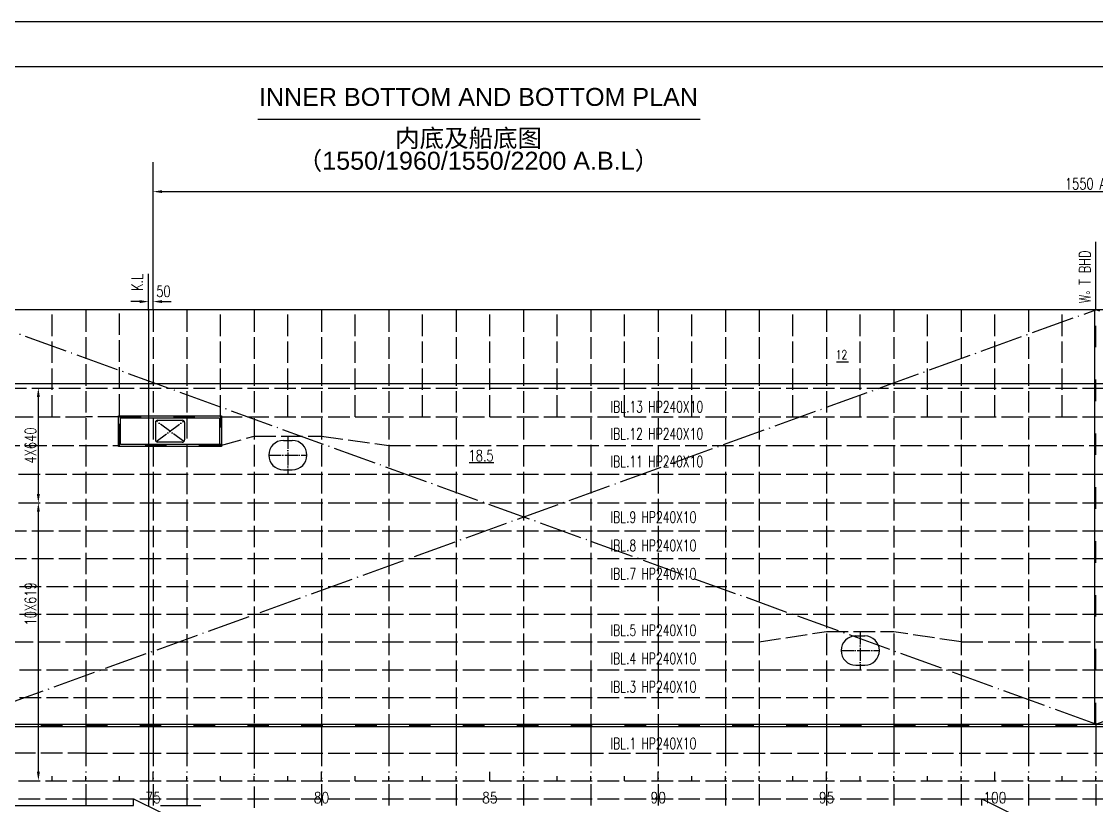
# Model space of a CAD drawing. Extents: x 373818 to 564480, y 322172 to 634257.
# Drawn here: x 476164 to 500109, y 424432 to 441899 of the extents above; entities that cross this region are included whole.
import ezdxf
from ezdxf.enums import TextEntityAlignment as Align

# ---------------------------------------------------------------- set-up
doc = ezdxf.new("R2010")
doc.units = 0
doc.header["$LTSCALE"] = 40
doc.header["$MEASUREMENT"] = 0
for name, pattern in [('ACAD_ISO02W100', [15, 12, -3]), ('ACAD_ISO03W100', [30, 12, -18]), ('ACAD_ISO04W100', [30.5, 24, -3, 0.5, -3]), ('ACAD_ISO05W100', [34, 24, -3, 0.5, -3, 0.5, -3])]:
    doc.linetypes.add(name, pattern=pattern)
doc.layers.get('0').update_dxf_attribs({"linetype": 'CONTINUOUS'})
doc.layers.get('DEFPOINTS').update_dxf_attribs({"linetype": 'CONTINUOUS'})
for name, color, linetype in [('01CONTINUOUS', 2, 'CONTINUOUS'), ('11TEXTE', 4, 'CONTINUOUS'), ('12TEXTC', 6, 'CONTINUOUS'), ('BT_ENG', 7, 'CONTINUOUS'), ('C-CEN', 4, 'ACAD_ISO04W100'), ('C-CON', 4, 'CONTINUOUS'), ('C-DAS', 4, 'ACAD_ISO02W100'), ('FRAME', 7, 'CONTINUOUS'), ('Y-CON', 2, 'CONTINUOUS'), ('Y-DAS', 2, 'ACAD_ISO02W100'), ('Y-H', 2, 'ACAD_ISO03W100'), ('Y-PH', 2, 'ACAD_ISO05W100')]:
    doc.layers.add(name, color=color, linetype=linetype)
doc.styles.add('ROMANS', font='romans.shx', dxfattribs={"width": 0.75, "height": 250, "bigfont": 'hzdx.shx'})
doc.styles.add('SWISS721LIGHTBT', font='swissl.ttf')
doc.dimstyles.new('DM-100', dxfattribs={"dimscale": 0, "dimtxt": 250, "dimasz": 200, "dimexe": 30, "dimexo": 30, "dimgap": 50, "dimtad": 1, "dimdec": 0, "dimzin": 0, "dimdsep": 46, "dimtxsty": 'ROMANS', "dimcen": 0, "dimclrd": 1, "dimclre": 1, "dimclrt": 1, "dimadec": 0, "dimazin": 0, "dimtfac": 1, "dimtdec": 0, "dimtmove": 0, "dimatfit": 3, "dimfxl": 0, "dimtolj": 1, "dimtzin": 0, "dimarcsym": 0})

# ---------------------------------------------------------------- blocks, each defined once
blk = doc.blocks.new('*D18')
at = {"color": 1, "linetype": 'ByBlock', "transparency": 16777216}
for p, q in [((479296, 442500), (520896, 442500)), ((521096, 442470), (521096, 442470))]:
    blk.add_line(p, q, dxfattribs=at)
for points in [[(479296, 442533), (479296, 442467), (479096, 442500)], [(520896, 442533), (520896, 442467), (521096, 442500)]]:
    blk.add_solid(points, dxfattribs=at)
at = {"layer": 'DEFPOINTS', "color": 0, "linetype": 'ByBlock', "transparency": 16777216}
for p in [(479096, 442500), (521096, 442500), (521096, 442500)]:
    blk.add_point(p, dxfattribs=at)
at = {"color": 1, "linetype": 'ByBlock', "transparency": 16777216, "insert": (500096, 442675), "char_height": 250, "attachment_point": 5, "style": 'ROMANS'}
blk.add_mtext('\\A1;1550 A.B.L', dxfattribs=at)
blk = doc.blocks.new('*D19')
at = {"color": 1, "linetype": 'ByBlock', "transparency": 16777216}
blk.add_line((476540, 429577), (476540, 435367), dxfattribs=at)
for points in [[(476507, 435367), (476573, 435367), (476540, 435567)], [(476507, 429577), (476573, 429577), (476540, 429377)]]:
    blk.add_solid(points, dxfattribs=at)
at = {"layer": 'DEFPOINTS', "color": 0, "linetype": 'ByBlock', "transparency": 16777216}
for p in [(476540, 435567), (476540, 435567), (476540, 429377)]:
    blk.add_point(p, dxfattribs=at)
at = {"color": 1, "linetype": 'ByBlock', "transparency": 16777216, "insert": (476365, 433315), "char_height": 250, "attachment_point": 5, "rotation": 90, "style": 'ROMANS'}
blk.add_mtext('\\A1;10X619', dxfattribs=at)
blk = doc.blocks.new('*D20')
at = {"color": 1, "linetype": 'ByBlock', "transparency": 16777216}
for p, q in [((476569, 438123), (476569, 438123)), ((476539, 435763), (476539, 437923)), ((476569, 435563), (476569, 435563))]:
    blk.add_line(p, q, dxfattribs=at)
for points in [[(476506, 437923), (476573, 437923), (476539, 438123)], [(476506, 435763), (476573, 435763), (476539, 435563)]]:
    blk.add_solid(points, dxfattribs=at)
at = {"layer": 'DEFPOINTS', "color": 0, "linetype": 'ByBlock', "transparency": 16777216}
for p in [(476539, 438123), (476539, 438123), (476539, 435563)]:
    blk.add_point(p, dxfattribs=at)
at = {"color": 1, "linetype": 'ByBlock', "transparency": 16777216, "insert": (476364, 436843), "char_height": 250, "attachment_point": 5, "rotation": 90, "style": 'ROMANS'}
blk.add_mtext('\\A1;4X640', dxfattribs=at)

msp = doc.modelspace()

# ---------------------------------------------------------------- linework, layer by layer
at = {"color": 2}
msp.add_line((417692.4, 440899.4), (562792.4, 440899.4), dxfattribs=at)
for p, q in [((479096.41, 435472.34), (479096.41, 438765.05)), ((500096.41, 435477.82), (500096.41, 436991.8)), ((478996.41, 435463.34), (478996.41, 436276.05)), ((478996.41, 435463.34), (478996.41, 424412.52)), ((500071.41, 426266.75), (500071.41, 435477.82)), ((494318.3, 434318.34), (494583.13, 434318.34)), ((478321.41, 432426.76), (478321.41, 433116.75)), ((478321.41, 433116.75), (480621.41, 433116.75)), ((478371.41, 432476.76), (478371.41, 433066.75)), ((478371.41, 433066.75), (480571.41, 433066.75)), ((480571.41, 433066.75), (480571.41, 432476.76)), ((480621.41, 433116.75), (480621.41, 432426.76)), ((480571.41, 432476.76), (478371.41, 432476.76)), ((480621.41, 432426.76), (478321.41, 432426.76)), ((448996.41, 426244.75), (477596.41, 426244.75)), ((477596.41, 426244.75), (521096.41, 426244.75)), ((448996.41, 426194.75), (477596.41, 426194.75)), ((477596.41, 426194.75), (521096.41, 426194.75)), ((476846.41, 424981.75), (476846.41, 425081.75)), ((477596.41, 424981.75), (477596.41, 425081.75)), ((478346.41, 424981.75), (478346.41, 425081.75)), ((479096.41, 424981.75), (479096.41, 425181.75)), ((479846.41, 424981.75), (479846.41, 425081.75)), ((480596.41, 424981.75), (480596.41, 425081.75)), ((481346.41, 424981.75), (481346.41, 425081.75)), ((482096.41, 424981.75), (482096.41, 425081.75)), ((482846.41, 424981.75), (482846.41, 425181.75)), ((483596.41, 424981.75), (483596.41, 425081.75)), ((484346.41, 424981.75), (484346.41, 425081.75)), ((485096.41, 424981.75), (485096.41, 425081.75)), ((485846.41, 424981.75), (485846.41, 425081.75)), ((486596.41, 424981.75), (486596.41, 425181.75)), ((487346.41, 424981.75), (487346.41, 425081.75)), ((488096.41, 424981.75), (488096.41, 425081.75)), ((488846.41, 424981.75), (488846.41, 425081.75)), ((489596.41, 424981.75), (489596.41, 425081.75)), ((490346.41, 424981.75), (490346.41, 425181.75)), ((491096.41, 424981.75), (491096.41, 425081.75)), ((491846.41, 424981.75), (491846.41, 425081.75)), ((492596.41, 424981.75), (492596.41, 425081.75)), ((493346.41, 424981.75), (493346.41, 425081.75)), ((494096.41, 424981.75), (494096.41, 425181.75)), ((494846.41, 424981.75), (494846.41, 425081.75)), ((495596.41, 424981.75), (495596.41, 425081.75)), ((496346.41, 424981.75), (496346.41, 425081.75)), ((497096.41, 424981.75), (497096.41, 425081.75)), ((497846.41, 424981.75), (497846.41, 425181.75)), ((498596.41, 424981.75), (498596.41, 425081.75)), ((499346.41, 424981.75), (499346.41, 425081.75)), ((500096.41, 424981.75), (500096.41, 425081.75))]:
    msp.add_line(p, q)
at = {"color": 1, "linetype": 'ByBlock'}
for p, q in [((478796.41, 435658.58), (478596.41, 435658.58)), ((478996.41, 435492.22), (478996.41, 435688.58)), ((479096.41, 435492.22), (479096.41, 435688.58)), ((479296.41, 435658.58), (479496.41, 435658.58))]:
    msp.add_line(p, q, dxfattribs=at)
at = {"color": 1}
for p, q in [((454084.28, 433832.06), (477596.41, 433831.96)), ((477596.41, 433831.97), (521196.41, 433831.79)), ((486137.47, 432075.8), (486687.48, 432075.8)), ((478657.93, 424580.88), (479257.55, 424282.62)), ((478657.93, 424431.75), (478657.93, 424580.88)), ((497551.8, 424431.75), (497551.8, 424580.88)), ((497551.8, 424580.88), (498151.42, 424282.62)), ((463464.08, 424431.75), (477596.41, 424431.75)), ((477596.41, 424431.75), (478657.93, 424431.75)), ((479257.55, 424431.75), (480157.93, 424431.75))]:
    msp.add_line(p, q, dxfattribs=at)
at = {"color": 1, "linetype": 'ByBlock'}
for points in [[(478796.41, 435691.91), (478796.41, 435625.24), (478996.41, 435658.58)], [(479296.41, 435691.91), (479296.41, 435625.24), (479096.41, 435658.58)]]:
    msp.add_solid(points, dxfattribs=at)
at = {"layer": '01CONTINUOUS'}
msp.add_line((491280.91, 439718.79), (481431.45, 439718.79), dxfattribs=at)
at = {"layer": 'BT_ENG'}
msp.add_line((415192.4, 441899.4), (563792.4, 441899.4), dxfattribs=at)
at = {"layer": 'C-CEN'}
for p, q in [((500096.41, 426241.75), (474596.41, 435481.69)), ((474596.41, 426241.75), (500096.41, 435477.82)), ((524096.41, 426241.75), (500096.41, 435477.82)), ((500096.41, 426241.75), (524096.41, 435147.72))]:
    msp.add_line(p, q, dxfattribs=at)
at = {"layer": 'C-CEN', "ltscale": 0.3}
for p, q in [((479161.2, 432541.36), (479781.64, 433002.1)), ((479781.64, 432541.34), (479161.2, 433002.1)), ((482096.41, 432663.77), (482096.41, 431811.77)), ((481662.41, 432237.77), (482530.41, 432237.77)), ((494846.41, 428309.75), (494846.41, 427457.75)), ((494412.41, 427883.75), (495280.41, 427883.75))]:
    msp.add_line(p, q, dxfattribs=at)
at = {"layer": 'C-CON'}
for p, q in [((479146.56, 432966.75), (479146.56, 432576.71)), ((479196.56, 433016.75), (479746.29, 433016.75)), ((479796.29, 432966.75), (479796.29, 432576.69)), ((479746.28, 432526.69), (479196.55, 432526.71)), ((481996.41, 432563.77), (482196.41, 432563.77)), ((481996.41, 431911.77), (482196.41, 431911.77)), ((494746.41, 428209.75), (494946.41, 428209.75)), ((494746.41, 427557.75), (494946.41, 427557.75))]:
    msp.add_line(p, q, dxfattribs=at)
for centre, radius, start, end in [((479196.56, 432966.75), 50, 90, 180), ((479746.29, 432966.75), 50, 0, 90), ((479196.56, 432576.71), 50, 180, 269.997779), ((479746.29, 432576.69), 50, 269.997779, 0), ((481996.41, 432237.77), 326, 90, 270), ((482196.41, 432237.77), 326, 270, 90), ((494746.41, 427883.75), 326, 90, 270), ((494946.41, 427883.75), 326, 270, 90)]:
    msp.add_arc(centre, radius, start, end, dxfattribs=at)
at = {"layer": 'C-DAS'}
for p, q in [((454346.41, 433091.76), (477596.41, 433091.73)), ((478346.41, 433091.75), (477596.41, 433091.08)), ((480596.41, 433091.77), (519596.41, 433091.75)), ((458846.41, 432451.75), (477596.41, 432451.73)), ((477596.41, 432451.75), (478321.41, 432451.76)), ((480596.41, 432451.76), (481346.41, 432663.77)), ((481346.41, 432663.77), (482846.41, 432663.77)), ((482846.41, 432663.77), (484346.41, 432451.75)), ((484346.41, 432451.78), (501596.41, 432451.76)), ((449096.65, 431811.76), (477596.41, 431811.75)), ((477596.41, 431811.77), (521096.41, 431811.76)), ((450596.41, 430552.75), (477596.41, 430552.75)), ((477596.41, 430552.75), (521096.41, 430552.75)), ((450596.41, 429933.75), (477596.41, 429933.75)), ((477596.41, 429933.75), (518846.41, 429933.75)), ((449121.41, 429314.75), (477596.41, 429314.75)), ((477596.41, 429314.75), (521096.41, 429314.75)), ((492596.41, 428076.75), (494096.41, 428309.75)), ((494096.41, 428309.75), (495596.41, 428309.75)), ((497096.41, 428076.75), (495596.41, 428300.79)), ((472346.41, 428076.75), (477596.41, 428076.75)), ((477596.41, 428076.75), (492596.41, 428076.75)), ((497096.41, 428076.75), (514346.41, 428076.75)), ((449121.41, 427457.75), (477596.41, 427457.75)), ((477596.41, 427457.75), (518846.41, 427457.75)), ((449121.41, 426838.75), (477596.41, 426838.75)), ((477596.41, 426838.75), (521096.41, 426838.75)), ((451396.41, 425600.75), (477596.41, 425602.26)), ((477596.41, 425600.75), (488646.41, 425600.75)), ((488646.41, 425600.75), (512896.41, 425600.75)), ((449096.41, 424981.75), (477596.41, 424981.75)), ((477596.41, 424981.75), (521096.41, 424981.75)), ((449096.41, 424581.75), (477596.41, 424581.75)), ((477596.41, 424581.75), (524096.41, 424581.75))]:
    msp.add_line(p, q, dxfattribs=at)
at = {"layer": 'DEFPOINTS', "color": 0, "linetype": 'ByBlock'}
for p in [(478996.41, 435462.22), (479096.41, 435462.22)]:
    msp.add_point(p, dxfattribs=at)
at = {"layer": 'Y-CON'}
for p, q in [((474596.41, 435481.76), (477998.81, 435481.76)), ((477596.41, 435484.61), (478996.41, 435478.75)), ((477998.81, 435481.76), (479096.41, 435479.16)), ((479096.41, 435479.16), (513496.41, 435479.16))]:
    msp.add_line(p, q, dxfattribs=at)
at = {"layer": 'Y-CON', "flags": 128}
msp.add_lwpolyline([(474686.76, 435481.69), (477596.41, 435479.75)], dxfattribs=at)
at = {"layer": 'Y-DAS'}
for p, q in [((476846.41, 433091.73), (476846.41, 435464.87)), ((477596.41, 435464.37), (477596.41, 426266.75)), ((478346.41, 433116.75), (478346.41, 435464.32)), ((479096.41, 435464.54), (479096.41, 426266.75)), ((479846.41, 435464.54), (479846.41, 433091.75)), ((480596.41, 433091.77), (480596.41, 435464.32)), ((481346.41, 435464.24), (481346.41, 426266.75)), ((482096.41, 433091.77), (482096.41, 435464.16)), ((482846.41, 435464.54), (482846.41, 426266.75)), ((483596.41, 433091.77), (483596.41, 435464.01)), ((484346.41, 435463.93), (484346.41, 426266.75)), ((485096.41, 433091.77), (485096.41, 435463.86)), ((485846.41, 435464.54), (485846.41, 426266.75)), ((486596.41, 433091.77), (486596.41, 435463.72)), ((487346.41, 435463.65), (487346.41, 426266.75)), ((488096.41, 433091.76), (488096.41, 435463.58)), ((488846.41, 435464.54), (488846.41, 426266.75)), ((489596.41, 433091.76), (489596.41, 435463.46)), ((490346.41, 435463.39), (490346.41, 426266.75)), ((491096.41, 433091.76), (491096.41, 435463.34)), ((491846.41, 435463.23), (491846.41, 426266.75)), ((492596.41, 435463.23), (492596.41, 426266.75)), ((493346.41, 433091.76), (493346.41, 435463.09)), ((494096.41, 435464.54), (494096.41, 426266.75)), ((494846.41, 433091.76), (494846.41, 435463.09)), ((495596.41, 435463.05), (495596.41, 426266.75)), ((496346.41, 433091.76), (496346.41, 435463.01)), ((497096.41, 435464.54), (497096.41, 426266.75)), ((497846.41, 433091.76), (497846.41, 435462.95)), ((498596.41, 435464.54), (498596.41, 426266.75)), ((499346.41, 433091.76), (499346.41, 435462.89)), ((454196.41, 433732.05), (477596.41, 433731.96)), ((477596.41, 433731.97), (521096.41, 433731.8)), ((479846.41, 433091.75), (479846.42, 432451.76)), ((479846.41, 432451.76), (479846.41, 426266.75)), ((449096.62, 431171.75), (477596.41, 431171.76)), ((477596.41, 431171.75), (518846.41, 431171.75)), ((449121.41, 428695.75), (477596.41, 428695.75)), ((477596.41, 428695.75), (521096.41, 428695.75))]:
    msp.add_line(p, q, dxfattribs=at)
at = {"layer": 'Y-H'}
for p, q in [((500096.41, 426241.75), (500096.41, 435477.82)), ((478346.41, 432451.76), (478346.41, 433091.75)), ((478346.41, 433091.75), (480596.41, 433091.75)), ((480596.41, 432451.76), (478346.41, 432451.76)), ((448996.41, 426219.75), (477596.41, 426219.75)), ((477596.41, 426219.75), (521096.41, 426219.75))]:
    msp.add_line(p, q, dxfattribs=at)
at = {"layer": 'Y-H', "ltscale": 0.5}
msp.add_line((480596.41, 433091.75), (480596.41, 432451.76), dxfattribs=at)
at = {"layer": 'Y-PH'}
for p, q in [((477596.41, 426266.75), (477596.41, 424431.75)), ((479096.41, 426266.75), (479096.41, 424431.75)), ((479846.41, 426266.75), (479846.41, 424431.75)), ((482846.41, 426266.75), (482846.41, 424431.75)), ((484346.41, 426266.75), (484346.41, 424431.75)), ((485846.41, 426266.75), (485846.41, 424431.75)), ((487346.41, 426266.75), (487346.41, 424431.75)), ((488846.41, 426266.75), (488846.41, 424431.75)), ((490346.41, 426266.75), (490346.41, 424431.75)), ((491846.41, 426266.75), (491846.41, 424431.75)), ((492596.41, 426266.75), (492596.41, 424431.75)), ((494096.41, 426266.75), (494096.41, 424431.75)), ((495596.41, 426266.75), (495596.41, 424431.75)), ((497096.41, 426266.75), (497096.41, 424431.75)), ((498596.41, 426266.75), (498596.41, 424431.75)), ((500096.41, 426266.75), (500096.41, 424431.75)), ((481346.41, 426216.75), (481346.41, 424381.75))]:
    msp.add_line(p, q, dxfattribs=at)

# ---------------------------------------------------------------- texts
at = {"style": 'ROMANS', "width": 0.75}
for s, p in [('W。T BHD', (499973.96, 435621.31)), ('K.L', (478863.96, 435892.98))]:
    msp.add_text(s, height=250, rotation=90, dxfattribs=at).set_placement(p)
at = {"style": 'ROMANS'}
for s, height, width, p in [('12', 200, 0.75, (494299.9, 434375.2)), ('IBL.13 HP240X10', 250, 0.7, (489283.96, 433190.04)), ('IBL.12 HP240X10', 250, 0.7, (489283.96, 432587.19)), ('IBL.11 HP240X10', 250, 0.7, (489283.96, 431970.04)), ('IBL.9 HP240X10', 250, 0.7, (489283.96, 430730.03)), ('IBL.8 HP240X10', 250, 0.7, (489283.96, 430100.03)), ('IBL.7 HP240X10', 250, 0.7, (489283.96, 429470.03)), ('IBL.5 HP240X10', 250, 0.7, (489283.96, 428210.03)), ('IBL.4 HP240X10', 250, 0.7, (489283.96, 427580.03)), ('IBL.3 HP240X10', 250, 0.7, (489283.96, 426950.03)), ('IBL.1 HP240X10', 250, 0.7, (489283.96, 425690.03))]:
    msp.add_text(s, height=height, dxfattribs=dict(at, width=width)).set_placement(p)
at = {"color": 1, "linetype": 'ByBlock', "insert": (479165.41, 435888.58), "char_height": 250, "attachment_point": 4, "style": 'ROMANS'}
msp.add_mtext('50', dxfattribs=at)
at = {"color": 1, "insert": (486401.64, 432226.49), "char_height": 250, "attachment_point": 5, "style": 'ROMANS'}
msp.add_mtext('18.5', dxfattribs=at)
at = {"layer": '11TEXTE', "style": 'SWISS721LIGHTBT'}
for s, p in [('INNER BOTTOM AND BOTTOM PLAN', (486342.66, 440218.79)), ('（1550/1960/1550/2200 A.B.L）', (486342.66, 438805.26))]:
    msp.add_text(s, height=400, dxfattribs=at).set_placement(p, align=Align.MIDDLE)
at = {"layer": '12TEXTC', "style": 'SWISS721LIGHTBT'}
msp.add_text('内底及船底图', height=400, dxfattribs=at).set_placement((486121.71, 439100.52), align=Align.CENTER)
at = {"layer": 'FRAME', "style": 'ROMANS', "width": 0.8}
for s, p in [('75', (479096.41, 424606.75)), ('80', (482846.41, 424606.75)), ('85', (486596.41, 424606.75)), ('90', (490346.41, 424606.75)), ('95', (494096.41, 424606.75)), ('100', (497846.41, 424606.75))]:
    msp.add_text(s, height=250, dxfattribs=at).set_placement(p, align=Align.MIDDLE)

# ---------------------------------------------------------------- dimensions: what is measured, and where the dimension line sits
dim = msp.add_linear_dim(base=(521096.41, 438109.16), p1=(479096.41, 438109.16), p2=(521096.41, 438109.45), text='1550 A.B.L', dimstyle='DM-100', override={"dimscale": 1, "dimtmove": 1})
dim.commit()
dim.dimension.update_dxf_attribs({"geometry": '*D18', "text_midpoint": (500096.41, 438284.16), "insert": (0, -4390.84)})
at = {"layer": 'C-CON'}
dim = msp.add_linear_dim(base=(476539.19, 433731.96), p1=(476539.19, 431171.76), p2=(476539.19, 433731.96), angle=90, text='4X640', dimstyle='DM-100', override={"dimscale": 1, "dimtmove": 1}, dxfattribs=at)
dim.commit()
dim.dimension.update_dxf_attribs({"geometry": '*D20', "text_midpoint": (476364.19, 432451.86), "insert": (0, -4390.84)})
dim = msp.add_linear_dim(base=(476540, 431176.62), p1=(476540, 424986.62), p2=(476540, 431176.62), angle=90, text='10X619', dimstyle='DM-100', override={"dimscale": 1, "dimtmove": 1}, dxfattribs=at)
dim.commit()
dim.dimension.update_dxf_attribs({"geometry": '*D19', "text_midpoint": (476365, 428924.38), "dimtype": 160, "insert": (0, -4390.84)})

doc.saveas('drawing.dxf')
